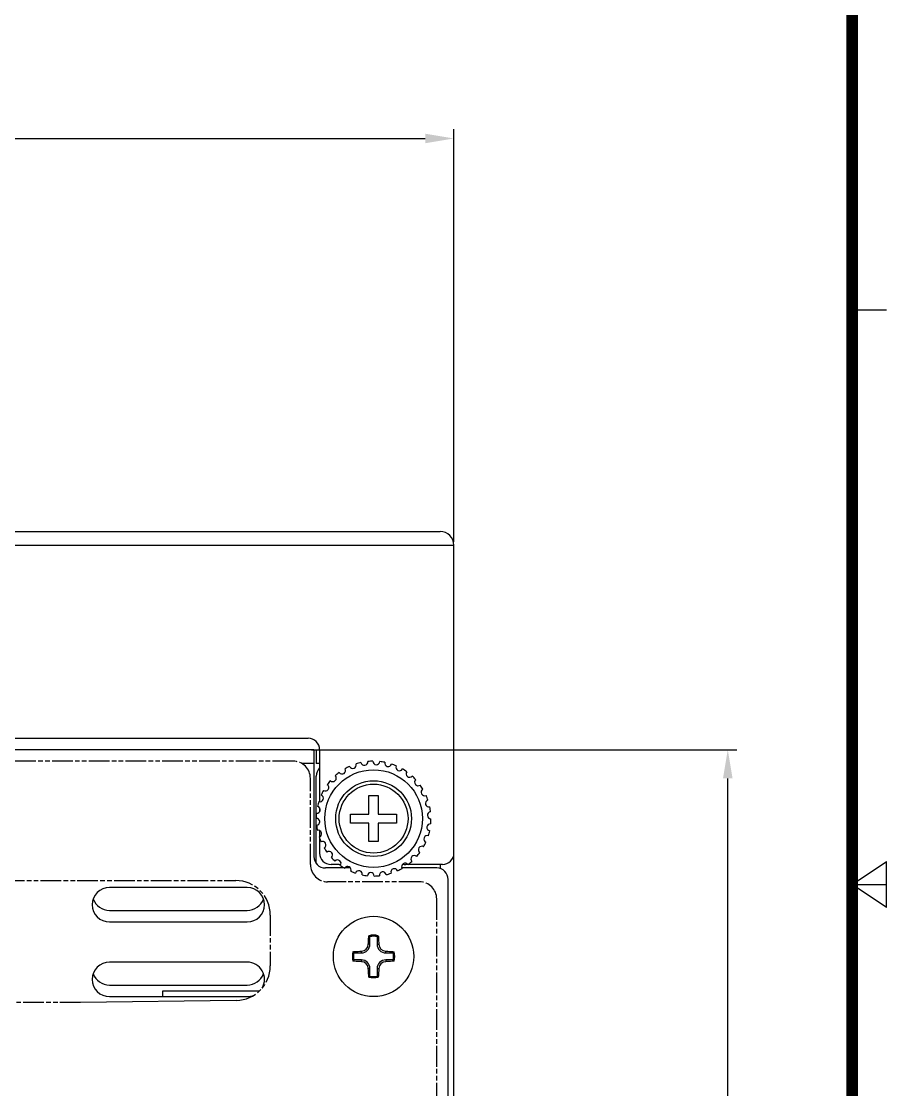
# Model space of a CAD drawing. Extents: x -329 to 5579, y -1942 to 3105.
# Drawn here: x 2528.4 to 2603.8, y -1676.2 to -1583.2 of the extents above; entities that cross this region are included whole.
import ezdxf

# ---------------------------------------------------------------- set-up
doc = ezdxf.new("R2010")
doc.units = 0
doc.linetypes.add('PHANTOM', pattern=[0.8, 0.45, -0.05, 0.1, -0.05, 0.1, -0.05])
doc.layers.get('0').update_dxf_attribs({"linetype": 'CONTINUOUS'})
doc.layers.add('2', color=2, linetype='CONTINUOUS')
doc.layers.add('DIM', color=1, linetype='CONTINUOUS')

msp = doc.modelspace()

# ---------------------------------------------------------------- linework, layer by layer
for p, q in [((2603.801, -1608.345), (2600.801, -1608.345)), ((2600.801, -1658.345), (2603.801, -1656.345)), ((2603.801, -1660.345), (2603.801, -1656.345)), ((2600.801, -1658.345), (2603.801, -1658.345)), ((2603.801, -1660.345), (2600.801, -1658.345))]:
    msp.add_line(p, q)
at = {"color": 7, "linetype": 'CONTINUOUS'}
for p, q in [((2426.118, -1627.605), (2564.918, -1627.605)), ((2426.118, -1628.805), (2566.118, -1628.805)), ((2566.118, -1762.405), (2566.118, -1628.805)), ((2482.118, -1645.605), (2553.418, -1645.605)), ((2553.918, -1646.605), (2481.118, -1646.605)), ((2553.918, -1646.605), (2553.918, -1655.905)), ((2554.118, -1646.605), (2554.118, -1647.805)), ((2554.118, -1646.605), (2554.418, -1646.605)), ((2554.418, -1646.605), (2554.418, -1651.115)), ((2553.918, -1647.805), (2552.858, -1647.805)), ((2554.418, -1647.805), (2554.118, -1647.805)), ((2554.118, -1656.503), (2554.118, -1648.905)), ((2558.718, -1652.205), (2558.718, -1650.605)), ((2558.718, -1650.605), (2559.518, -1650.605)), ((2559.518, -1650.605), (2559.518, -1652.205)), ((2554.418, -1651.665), (2554.418, -1652.019)), ((2554.418, -1652.819), (2554.418, -1652.952)), ((2557.118, -1653.005), (2557.118, -1652.205)), ((2557.118, -1652.205), (2558.718, -1652.205)), ((2559.518, -1652.205), (2561.118, -1652.205)), ((2561.118, -1652.205), (2561.118, -1653.005)), ((2554.418, -1653.626), (2554.418, -1654.205)), ((2558.718, -1653.005), (2557.118, -1653.005)), ((2558.718, -1654.605), (2558.718, -1653.005)), ((2559.518, -1653.005), (2559.518, -1654.605)), ((2561.118, -1653.005), (2559.518, -1653.005)), ((2554.418, -1654.31), (2554.418, -1655.605)), ((2559.518, -1654.605), (2558.718, -1654.605)), ((2556.13, -1656.605), (2555.418, -1656.605)), ((2565.118, -1656.605), (2561.918, -1656.605)), ((2564.918, -1656.605), (2564.918, -1656.952)), ((2556.567, -1656.905), (2554.918, -1656.905)), ((2557.116, -1656.905), (2556.602, -1656.905)), ((2564.618, -1656.905), (2561.602, -1656.905)), ((2565.618, -1762.605), (2565.618, -1657.905)), ((2548.118, -1658.605), (2536.118, -1658.605)), ((2536.118, -1660.605), (2548.118, -1660.605)), ((2536.118, -1661.605), (2548.118, -1661.605)), ((2558.807, -1663.544), (2558.807, -1662.883)), ((2559.429, -1662.883), (2559.429, -1663.544)), ((2558.807, -1663.544), (2558.661, -1663.544)), ((2559.429, -1663.544), (2559.576, -1663.544)), ((2557.396, -1664.294), (2558.057, -1664.294)), ((2558.057, -1664.915), (2557.396, -1664.915)), ((2558.057, -1664.294), (2558.057, -1664.147)), ((2558.057, -1664.915), (2558.057, -1665.062)), ((2560.179, -1664.294), (2560.179, -1664.147)), ((2560.179, -1664.294), (2560.84, -1664.294)), ((2560.179, -1664.915), (2560.179, -1665.062)), ((2560.84, -1664.915), (2560.179, -1664.915)), ((2548.118, -1665.105), (2536.118, -1665.105)), ((2558.807, -1665.665), (2558.661, -1665.665)), ((2558.807, -1666.327), (2558.807, -1665.665)), ((2559.429, -1665.665), (2559.429, -1666.327)), ((2559.429, -1665.665), (2559.576, -1665.665)), ((2536.118, -1667.105), (2548.118, -1667.105)), ((2540.752, -1668.105), (2540.752, -1667.605)), ((2540.752, -1667.605), (2549.18, -1667.605)), ((2547.156, -1668.433), (2533.608, -1668.605)), ((2536.118, -1668.105), (2548.118, -1668.105))]:
    msp.add_line(p, q, dxfattribs=at)
at = {"const_width": 1}
msp.add_lwpolyline([(2600.801, -1388.345), (1800.801, -1388.345), (1800.801, -1938.345), (2600.801, -1938.345)], close=True, dxfattribs=at)
at = {"color": 7, "linetype": 'CONTINUOUS'}
for centre, radius in [((2559.118, -1652.605), 4.25), ((2559.118, -1652.605), 3.3), ((2559.118, -1652.605), 3), ((2559.118, -1664.605), 3.5)]:
    msp.add_circle(centre, radius, dxfattribs=at)
for centre, radius, start, end in [((2564.918, -1628.805), 1.2, 0, 90), ((2553.418, -1646.605), 1, 0, 90), ((2555.118, -1648.905), 1, 134.48599, 180), ((2556.379, -1648.422), 0.3, 214.94372, 31.50546), ((2559.118, -1652.605), 5, 114.66285, 119.78633), ((2557.308, -1647.944), 0.3, 202.94372, 19.50546), ((2559.118, -1652.605), 5, 102.66285, 107.78633), ((2558.317, -1647.669), 0.3, 190.94372, 7.50546), ((2559.118, -1652.605), 5, 90.66285, 95.78633), ((2559.36, -1647.611), 0.3, 178.94372, 355.50546), ((2559.118, -1652.605), 5, 78.66285, 83.78633), ((2560.393, -1647.77), 0.3, 166.94372, 343.50546), ((2559.118, -1652.605), 5, 66.66285, 71.78633), ((2561.371, -1648.141), 0.3, 154.94372, 331.50546), ((2559.118, -1652.605), 5, 54.66285, 59.78633), ((2555.569, -1649.083), 0.3, 226.94372, 43.50546), ((2559.118, -1652.605), 5, 126.66285, 131.78633), ((2562.249, -1648.707), 0.3, 142.94372, 319.50546), ((2559.118, -1652.605), 5, 42.66285, 47.78633), ((2562.991, -1649.443), 0.3, 130.94372, 307.50546), ((2559.118, -1652.605), 5, 150.66285, 155.78633), ((2554.914, -1649.898), 0.3, 238.94372, 55.50546), ((2559.118, -1652.605), 5, 138.66285, 143.78633), ((2559.118, -1652.605), 5, 30.66285, 35.78633), ((2563.564, -1650.317), 0.3, 118.94372, 295.50546), ((2554.443, -1650.831), 0.3, 250.94372, 67.50546), ((2563.943, -1651.292), 0.3, 106.94372, 283.50546), ((2559.118, -1652.605), 5, 18.66285, 23.78633), ((2554.177, -1651.842), 0.3, 262.94372, 79.50546), ((2559.118, -1652.605), 5, 162.66285, 167.78633), ((2564.11, -1652.324), 0.3, 94.94372, 271.50546), ((2559.118, -1652.605), 5, 6.66285, 11.78633), ((2559.118, -1652.605), 5, 174.66285, 179.78633), ((2554.126, -1652.886), 0.3, 274.94372, 91.50546), ((2559.118, -1652.605), 5, 354.66285, 359.78633), ((2559.118, -1652.605), 5, 186.66285, 191.78633), ((2554.294, -1653.918), 0.3, 286.94372, 103.50546), ((2564.06, -1653.368), 0.3, 82.94372, 259.50546), ((2559.118, -1652.605), 5, 342.66285, 347.78633), ((2559.118, -1652.605), 5, 198.66285, 203.78633), ((2554.672, -1654.892), 0.3, 298.94372, 115.50546), ((2559.118, -1652.605), 5, 330.66285, 335.78633), ((2563.793, -1654.378), 0.3, 70.94372, 247.50546), ((2555.418, -1655.605), 1, 180, 270), ((2559.118, -1652.605), 5, 210.66285, 215.78633), ((2555.245, -1655.767), 0.3, 310.94372, 127.50546), ((2559.118, -1652.605), 5, 318.66285, 323.78633), ((2563.322, -1655.312), 0.3, 58.94372, 235.50546), ((2565.118, -1655.605), 1, 270, 0), ((2554.918, -1655.905), 1, 180, 270), ((2559.118, -1652.605), 5, 222.66285, 227.78633), ((2555.987, -1656.503), 0.3, 322.94372, 139.50546), ((2556.13, -1655.605), 1, 270, 278.28844), ((2561.858, -1656.787), 0.3, 34.94372, 211.50546), ((2561.918, -1655.605), 1, 254.7233, 270), ((2559.118, -1652.605), 5, 306.66285, 311.78633), ((2562.667, -1656.126), 0.3, 46.94372, 223.50546), ((2559.118, -1652.605), 5, 234.66285, 239.78633), ((2556.866, -1657.069), 0.3, 334.94372, 151.50546), ((2559.118, -1652.605), 5, 246.66285, 251.78633), ((2557.843, -1657.439), 0.3, 346.94372, 163.50546), ((2559.118, -1652.605), 5, 258.66285, 263.78633), ((2558.876, -1657.599), 0.3, 358.94372, 175.50546), ((2559.118, -1652.605), 5, 270.66285, 275.78633), ((2559.92, -1657.54), 0.3, 10.94372, 187.50546), ((2559.118, -1652.605), 5, 282.66285, 287.78633), ((2560.928, -1657.266), 0.3, 22.94372, 199.50546), ((2559.118, -1652.605), 5, 294.66285, 299.78633), ((2564.618, -1657.905), 1, 0, 90), ((2536.118, -1660.105), 1.5, 90, 270), ((2548.118, -1660.105), 1.5, 270, 90), ((2536.118, -1659.105), 1.5, 199.48549, 270), ((2548.118, -1659.105), 1.5, 270, 340.51451), ((2559.118, -1664.605), 1.848, 77.22597, 102.77403), ((2555.162, -1667.246), 5.685, 50.12137, 51.39567), ((2559.118, -1664.605), 1.75, 79.77465, 100.22535), ((2563.074, -1667.246), 5.685, 128.60433, 129.87863), ((2558.057, -1663.544), 0.75, 270, 0), ((2558.028, -1663.515), 0.633, 272.65193, 357.34807), ((2560.179, -1663.544), 0.75, 180, 270), ((2560.208, -1663.515), 0.633, 182.65192, 267.34808), ((2559.118, -1664.605), 1.848, 167.22597, 192.77403), ((2561.759, -1660.649), 5.685, 218.60433, 219.87863), ((2561.759, -1668.561), 5.685, 140.12137, 141.39567), ((2559.118, -1664.605), 1.75, 169.77465, 190.22535), ((2558.057, -1665.665), 0.75, 0, 90), ((2560.179, -1665.665), 0.75, 90, 180), ((2556.477, -1660.649), 5.685, 320.12137, 321.39567), ((2559.118, -1664.605), 1.75, 349.77465, 10.22535), ((2556.477, -1668.561), 5.685, 38.60433, 39.87863), ((2559.118, -1664.605), 1.848, 347.22597, 12.77403), ((2536.118, -1666.605), 1.5, 90, 270), ((2548.118, -1666.605), 1.5, 330.36928, 90), ((2558.028, -1665.695), 0.633, 2.65192, 87.34808), ((2560.208, -1665.695), 0.633, 92.65193, 177.34807), ((2536.118, -1665.605), 1.5, 199.42531, 270), ((2548.118, -1665.605), 1.5, 270, 340.57469), ((2555.162, -1661.964), 5.685, 308.60433, 309.87863), ((2559.118, -1664.605), 1.848, 257.22597, 282.77403), ((2559.118, -1664.605), 1.75, 259.77465, 280.22535), ((2563.074, -1661.964), 5.685, 230.12137, 231.39567), ((2548.118, -1666.605), 1.5, 270, 291.90867)]:
    msp.add_arc(centre, radius, start, end, dxfattribs=at)
for points, knots in [([(2558.661, -1663.544), (2558.664, -1663.481), (2558.676, -1663.233), (2558.694, -1662.986), (2558.71, -1662.803)], [0, 0, 0, 0, 0.256442, 1, 1, 1, 1]), ([(2559.527, -1662.803), (2559.532, -1662.863), (2559.552, -1663.11), (2559.567, -1663.357), (2559.576, -1663.544)], [0, 0, 0, 0, 0.242992, 1, 1, 1, 1]), ([(2557.316, -1664.196), (2557.376, -1664.191), (2557.623, -1664.171), (2557.87, -1664.156), (2558.057, -1664.147)], [0, 0, 0, 0, 0.242992, 1, 1, 1, 1]), ([(2558.057, -1665.062), (2557.994, -1665.059), (2557.747, -1665.047), (2557.499, -1665.029), (2557.316, -1665.013)], [0, 0, 0, 0, 0.256444, 1, 1, 1, 1]), ([(2560.179, -1664.147), (2560.242, -1664.15), (2560.49, -1664.163), (2560.737, -1664.18), (2560.92, -1664.196)], [0, 0, 0, 0, 0.256444, 1, 1, 1, 1]), ([(2560.92, -1665.013), (2560.86, -1665.019), (2560.613, -1665.039), (2560.366, -1665.053), (2560.179, -1665.062)], [0, 0, 0, 0, 0.242992, 1, 1, 1, 1]), ([(2558.71, -1666.407), (2558.704, -1666.347), (2558.684, -1666.1), (2558.67, -1665.853), (2558.661, -1665.665)], [0, 0, 0, 0, 0.242992, 1, 1, 1, 1]), ([(2559.576, -1665.665), (2559.573, -1665.729), (2559.56, -1665.976), (2559.543, -1666.224), (2559.527, -1666.407)], [0, 0, 0, 0, 0.256442, 1, 1, 1, 1])]:
    msp.add_open_spline(points, degree=3, knots=knots, dxfattribs=at)
at = {"layer": '2', "color": 4, "linetype": 'PHANTOM', "ltscale": 4}
for p, q in [((2552.118, -1647.605), (2483.118, -1647.605)), ((2553.618, -1656.605), (2553.618, -1649.105)), ((2514.118, -1658.005), (2547.118, -1658.005)), ((2563.118, -1658.105), (2555.118, -1658.105)), ((2564.618, -1677.405), (2564.618, -1659.605)), ((2550.118, -1661.005), (2550.118, -1665.433)), ((2533.608, -1668.605), (2514.118, -1668.605))]:
    msp.add_line(p, q, dxfattribs=at)
for centre, radius, start, end in [((2552.118, -1649.105), 1.5, 0, 90), ((2555.118, -1656.605), 1.5, 180, 270), ((2547.118, -1661.005), 3, 0, 90), ((2563.118, -1659.605), 1.5, 0, 90), ((2547.118, -1665.433), 3, 270.72874, 0)]:
    msp.add_arc(centre, radius, start, end, dxfattribs=at)
at = {"layer": 'DIM'}
for p, q in [((2428.618, -1593.382), (2563.618, -1593.382)), ((2566.118, -1628.505), (2566.118, -1592.582)), ((2553.718, -1646.605), (2590.768, -1646.605)), ((2589.968, -1761.105), (2589.968, -1649.105))]:
    msp.add_line(p, q, dxfattribs=at)
for points in [[(2563.618, -1593.798), (2563.618, -1592.965), (2566.118, -1593.382)], [(2590.384, -1649.105), (2589.551, -1649.105), (2589.968, -1646.605)]]:
    msp.add_solid(points, dxfattribs=at)

doc.saveas('drawing.dxf')
